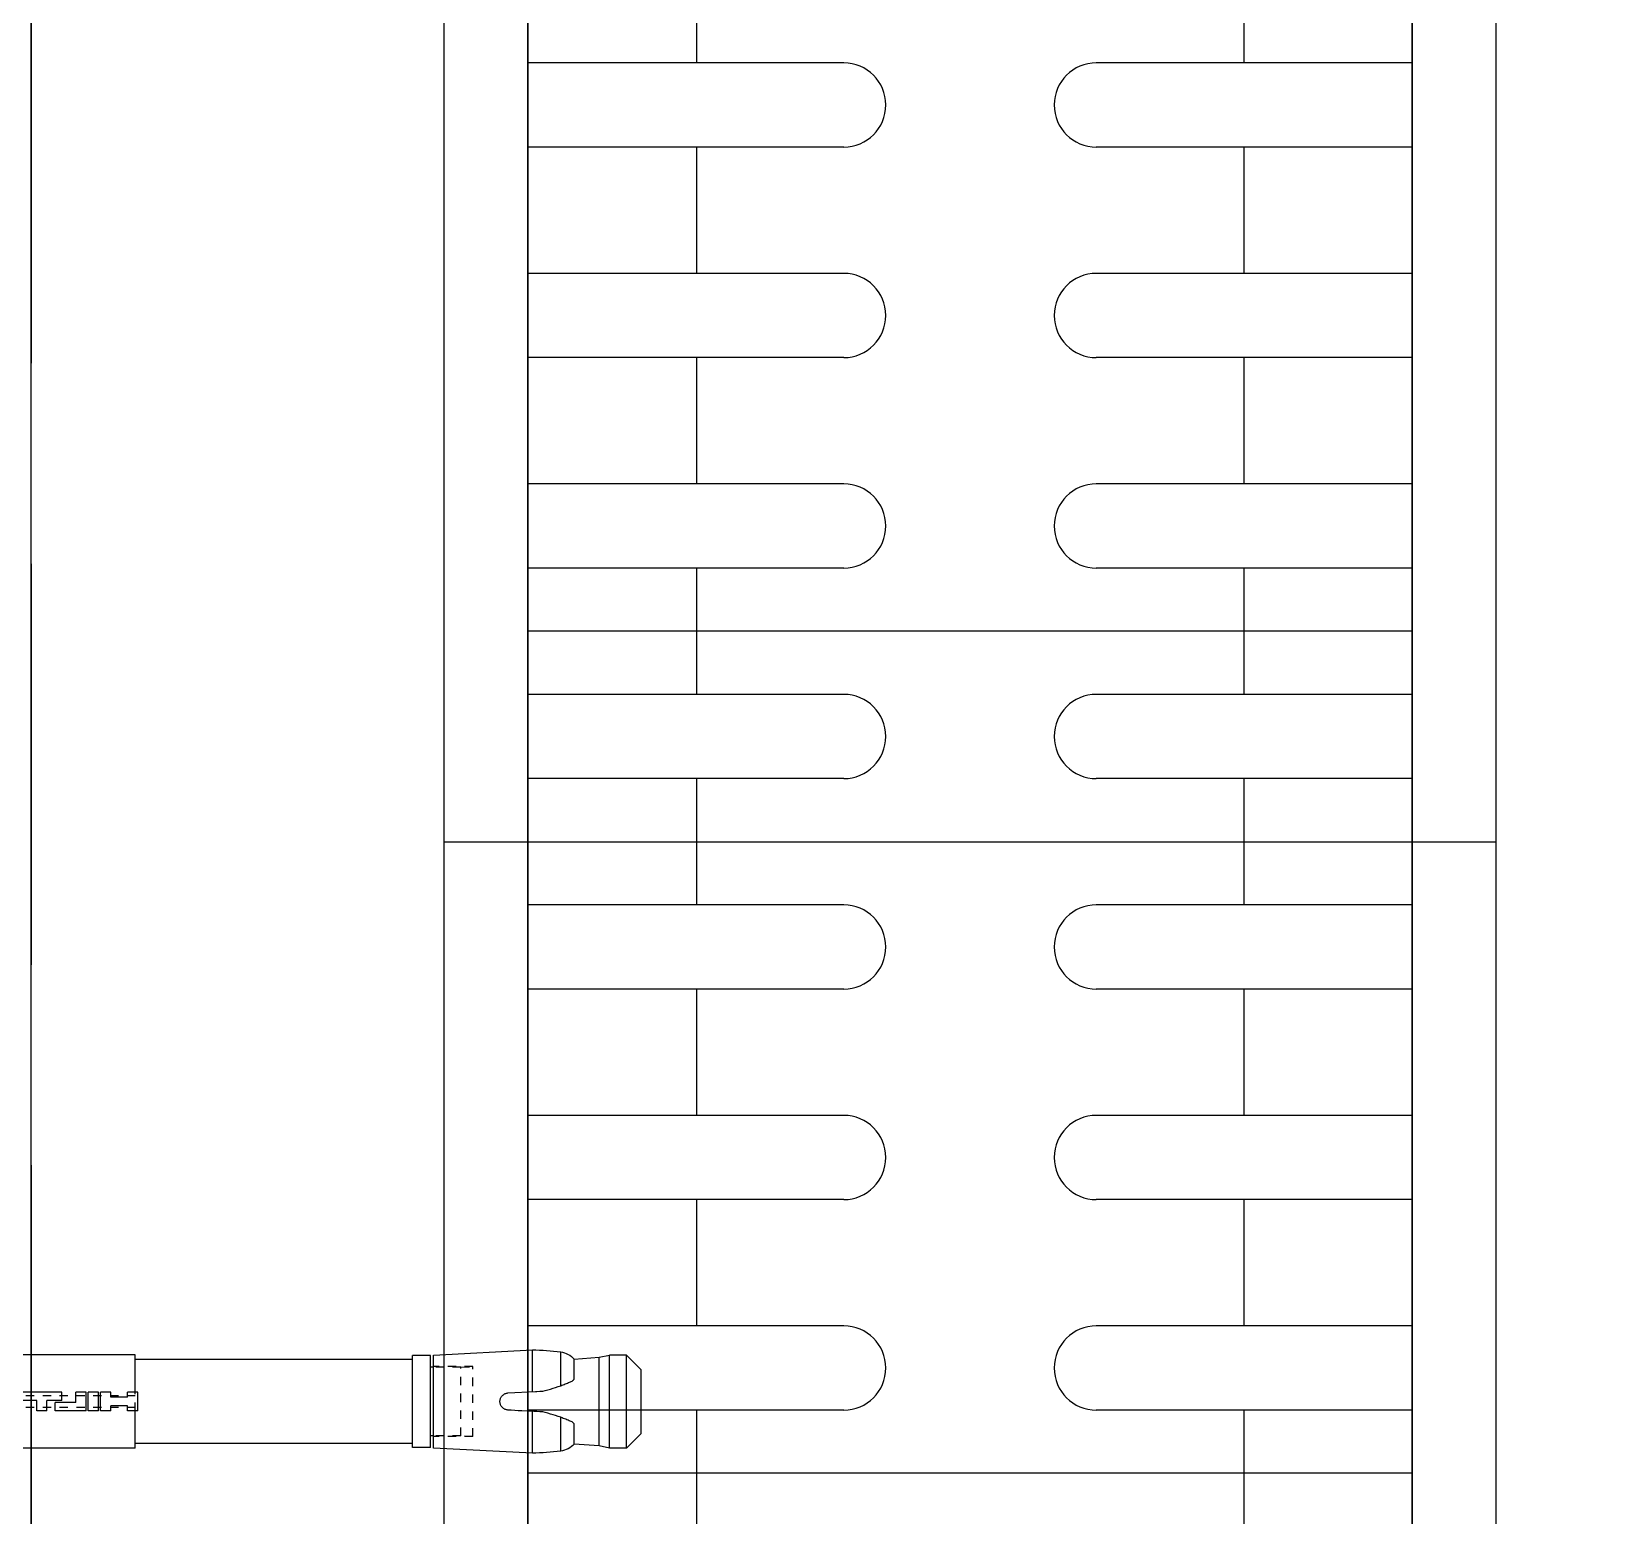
# Model space of a CAD drawing. Header units: inches. Extents: x 21 to 38546, y 13 to 15001.
# Drawn here: x 3041.76 to 3060.33, y 1679.23 to 1696.86 of the extents above; entities that cross this region are included whole.
import ezdxf

# ---------------------------------------------------------------- set-up
doc = ezdxf.new("R2010")
doc.units = ezdxf.units.IN
doc.header["$MEASUREMENT"] = 0
for name, pattern in [('IMPORT-HIDDEN2', [47.625, 31.75, -15.875]), ('phl_center', [0.75, 0.4, -0.35]), ('phl_thick', [0])]:
    doc.linetypes.add(name, pattern=pattern)
doc.layers.add('RAST-IST-RADYATÖR-DİNAMİK BLOK', color=83, linetype='Continuous')
for name, color, linetype, lineweight in [('Z_MİM_-KM-GLAZ', 8, 'Continuous', 25), ('Z_MİM_-KM-RAY-1', 8, 'IMPORT-HIDDEN2', 25), ('Z_MİM_-KM-WALL-PL', 8, 'Continuous', 25), ('Z_MİM_projection', 8, 'Continuous', 25)]:
    doc.layers.add(name, color=color, linetype=linetype, lineweight=lineweight)

# ---------------------------------------------------------------- blocks, each defined once
blk = doc.blocks.new('DÜBEL')
at = {"layer": 'Z_MİM_projection', "linetype": 'phl_thick'}
for p, q in [((0, 10.42), (2.08, 10.42)), ((0, -11.81), (0, 10.42)), ((2.08, -11.81), (2.08, 10.42)), ((2.08, 7.64), (12.01, 7.64)), ((2.46, 7.23), (2.55, 7.64)), ((11.68, 7), (11.55, 7.64)), ((12.01, -9.03), (12.01, 7.64)), ((2.18, 5.3), (2.22, 5.67)), ((2.22, 5.67), (2.27, 6.05)), ((2.27, 6.05), (2.32, 6.43)), ((2.32, 6.43), (2.39, 6.82)), ((2.39, 6.82), (2.46, 7.23)), ((11.78, 6.38), (11.68, 7)), ((11.86, 5.78), (11.78, 6.38)), ((11.93, 5.19), (11.86, 5.78)), ((-77.43, 3.09), (-75.69, 4.83)), ((-75.69, 4.83), (-73.69, 4.83)), ((-75.69, -6.22), (-75.69, 4.83)), ((-72.43, 4.57), (-73.69, 4.83)), ((-73.69, -6.22), (-73.69, 4.83)), ((-69.49, 4.35), (-72.43, 4.57)), ((-72.43, -5.96), (-72.43, 4.57)), ((-69.49, 1.95), (-69.49, 4.35)), ((-67.88, 1.18), (-67.88, 5.2)), ((-52.78, 4.83), (-64.52, 5.45)), ((-64.52, 0.47), (-64.52, 5.45)), ((-52.78, -6.22), (-52.78, 4.83)), ((-52.43, 4.76), (-50.28, 4.76)), ((-52.43, -6.15), (-52.43, 4.76)), ((-50.28, -6.15), (-50.28, 4.76)), ((-50.28, 4.31), (-17.36, 4.31)), ((-17.36, 4.86), (0, 4.86)), ((-17.36, 0.41), (-17.36, 4.86)), ((2.08, 3.47), (2.09, 3.84)), ((2.09, 3.84), (2.1, 4.2)), ((2.1, 4.2), (2.12, 4.57)), ((2.12, 4.57), (2.14, 4.93)), ((2.14, 4.93), (2.18, 5.3)), ((11.98, 4.62), (11.93, 5.19)), ((12, 4.05), (11.98, 4.62)), ((12.01, 3.47), (12, 4.05)), ((12.01, 4.86), (16.11, 4.86)), ((18.4, 3.54), (16.11, 4.86)), ((16.11, -6.25), (16.11, 4.86)), ((-77.43, -4.48), (-77.43, 3.09)), ((-69.46, 1.92), (-69.49, 1.95)), ((-69.42, 1.89), (-69.46, 1.92)), ((-69.39, 1.86), (-69.42, 1.89)), ((-69.35, 1.83), (-69.39, 1.86)), ((-52.78, 3.37), (-52.43, 3.37)), ((2.09, 3.07), (2.08, 3.47)), ((2.1, 2.67), (2.09, 3.07)), ((2.12, 2.27), (2.1, 2.67)), ((2.16, 1.87), (2.12, 2.27)), ((2.2, 1.46), (2.16, 1.87)), ((11.92, 1.65), (11.95, 2.01)), ((11.95, 2.01), (11.98, 2.38)), ((11.98, 2.38), (12, 2.74)), ((12, 2.74), (12.01, 3.11)), ((12.01, 3.11), (12.01, 3.47)), ((18.4, 3.54), (20.83, 3.54)), ((18.4, -4.93), (18.4, 3.54)), ((20.83, -4.93), (20.83, 3.54)), ((-69.31, 1.79), (-69.35, 1.83)), ((-69.27, 1.76), (-69.31, 1.79)), ((-69.23, 1.73), (-69.27, 1.76)), ((-69.13, 1.69), (-69.23, 1.73)), ((-69.03, 1.64), (-69.13, 1.69)), ((-68.92, 1.59), (-69.03, 1.64)), ((-68.8, 1.55), (-68.92, 1.59)), ((-68.68, 1.5), (-68.8, 1.55)), ((-68.56, 1.44), (-68.68, 1.5)), ((-68.43, 1.39), (-68.56, 1.44)), ((-68.3, 1.34), (-68.43, 1.39)), ((-68.16, 1.29), (-68.3, 1.34)), ((-68.02, 1.24), (-68.16, 1.29)), ((-67.88, 1.18), (-68.02, 1.24)), ((-67.58, 1.08), (-67.88, 1.18)), ((-67.28, 0.98), (-67.58, 1.08)), ((-66.98, 0.88), (-67.28, 0.98)), ((-66.67, 0.79), (-66.98, 0.88)), ((-66.36, 0.7), (-66.67, 0.79)), ((-66.05, 0.62), (-66.36, 0.7)), ((-65.74, 0.54), (-66.05, 0.62)), ((-65.56, 0.53), (-65.74, 0.54)), ((-65.39, 0.52), (-65.56, 0.53)), ((-65.04, 0.5), (-65.39, 0.52)), ((-64.87, 0.49), (-65.04, 0.5)), ((-61.6, 0.32), (-64.87, 0.49)), ((-61.52, 0.31), (-61.6, 0.32)), ((-61.44, 0.29), (-61.52, 0.31)), ((-61.36, 0.27), (-61.44, 0.29)), ((-61.29, 0.24), (-61.36, 0.27)), ((-61.21, 0.21), (-61.29, 0.24)), ((-61.15, 0.17), (-61.21, 0.21)), ((-61.08, 0.12), (-61.15, 0.17)), ((-61.02, 0.07), (-61.08, 0.12)), ((-60.96, 0.02), (-61.02, 0.07)), ((-60.91, -0.03), (-60.96, 0.02)), ((-17.65, 0.41), (-16.43, 0.41)), ((-17.65, -1.8), (-17.65, 0.41)), ((-16.43, -0.17), (-16.43, 0.41)), ((-14.44, 0.41), (-13.23, 0.41)), ((-14.44, -0.17), (-14.44, 0.41)), ((-13.23, -1.8), (-13.23, 0.41)), ((-12.99, 0.41), (-11.77, 0.41)), ((-12.99, -1.8), (-12.99, 0.41)), ((-11.77, -1.8), (-11.77, 0.41)), ((-11.53, 0.41), (-10.31, 0.41)), ((-11.53, -1.8), (-11.53, 0.41)), ((-10.31, -0.82), (-10.31, 0.41)), ((-8.64, 0.41), (-3.89, 0.41)), ((-8.64, -0.57), (-8.64, 0.41)), ((-3.89, -0.57), (-3.89, 0.41)), ((-3.65, 0.41), (-2.43, 0.41)), ((-3.65, -1.8), (-3.65, 0.41)), ((-2.43, -1.8), (-2.43, 0.41)), ((2.25, 1.05), (2.2, 1.46)), ((2.31, 0.63), (2.25, 1.05)), ((2.38, 0.2), (2.31, 0.63)), ((2.46, -0.24), (2.38, 0.2)), ((11.63, -0.28), (11.71, 0.12)), ((11.71, 0.12), (11.77, 0.51)), ((11.77, 0.51), (11.83, 0.9)), ((11.83, 0.9), (11.88, 1.27)), ((11.88, 1.27), (11.92, 1.65)), ((-64.69, -1.87), (-63.26, -1.8)), ((-63.26, -1.8), (-62.84, -1.78)), ((-62.84, -1.78), (-62.43, -1.75)), ((-62.43, -1.75), (-62.01, -1.73)), ((-62.01, -1.73), (-61.6, -1.71)), ((-61.6, -1.71), (-61.52, -1.7)), ((-61.52, -1.7), (-61.44, -1.68)), ((-61.44, -1.68), (-61.36, -1.66)), ((-61.36, -1.66), (-61.29, -1.63)), ((-61.29, -1.63), (-61.21, -1.6)), ((-61.21, -1.6), (-61.15, -1.56)), ((-61.15, -1.56), (-61.08, -1.51)), ((-61.08, -1.51), (-61.02, -1.46)), ((-61.02, -1.46), (-60.96, -1.41)), ((-60.96, -1.41), (-60.91, -1.35)), ((-60.86, -0.1), (-60.91, -0.03)), ((-60.91, -1.35), (-60.86, -1.29)), ((-60.82, -0.16), (-60.86, -0.1)), ((-60.86, -1.29), (-60.82, -1.23)), ((-60.78, -0.23), (-60.82, -0.16)), ((-60.82, -1.23), (-60.78, -1.16)), ((-60.74, -0.31), (-60.78, -0.23)), ((-60.78, -1.16), (-60.74, -1.08)), ((-60.72, -0.38), (-60.74, -0.31)), ((-60.74, -1.08), (-60.72, -1.01)), ((-60.69, -0.46), (-60.72, -0.38)), ((-60.72, -1.01), (-60.69, -0.93)), ((-60.68, -0.54), (-60.69, -0.46)), ((-60.69, -0.93), (-60.68, -0.85)), ((-60.67, -0.62), (-60.68, -0.54)), ((-60.68, -0.85), (-60.67, -0.77)), ((-60.67, -0.69), (-60.67, -0.62)), ((-60.67, -0.77), (-60.67, -0.69)), ((-17.65, -1.8), (-16.43, -1.8)), ((-17.36, -6.25), (-17.36, -1.8)), ((-16.43, -0.17), (-14.44, -0.17)), ((-16.43, -1.19), (-14.44, -1.19)), ((-16.43, -1.8), (-16.43, -1.19)), ((-14.44, -1.8), (-14.44, -1.19)), ((-14.44, -1.8), (-13.23, -1.8)), ((-12.99, -1.8), (-11.77, -1.8)), ((-11.53, -1.8), (-7.84, -1.8)), ((-10.31, -0.82), (-7.84, -0.82)), ((-8.64, -0.57), (-6.87, -0.57)), ((-7.84, -1.8), (-7.84, -0.82)), ((-6.87, -1.8), (-6.87, -0.57)), ((-6.87, -1.8), (-5.65, -1.8)), ((-5.65, -0.57), (-3.89, -0.57)), ((-5.65, -1.8), (-5.65, -0.57)), ((-3.65, -1.8), (-2.43, -1.8)), ((2.31, -2.02), (2.38, -1.59)), ((2.38, -1.59), (2.46, -1.15)), ((2.55, -0.69), (2.46, -0.24)), ((2.46, -1.15), (2.55, -0.69)), ((2.55, -0.69), (11.55, -0.69)), ((11.55, -0.69), (11.63, -0.28)), ((11.63, -1.11), (11.55, -0.69)), ((11.71, -1.51), (11.63, -1.11)), ((11.77, -1.9), (11.71, -1.51)), ((-69.49, -3.34), (-69.46, -3.31)), ((-69.49, -5.74), (-69.49, -3.34)), ((-69.46, -3.31), (-69.42, -3.28)), ((-69.42, -3.28), (-69.39, -3.25)), ((-69.39, -3.25), (-69.35, -3.21)), ((-69.35, -3.21), (-69.31, -3.18)), ((-69.31, -3.18), (-69.27, -3.15)), ((-69.27, -3.15), (-69.23, -3.12)), ((-69.23, -3.12), (-69.12, -3.07)), ((-69.12, -3.07), (-69.01, -3.02)), ((-69.01, -3.02), (-68.88, -2.97)), ((-68.88, -2.97), (-68.75, -2.91)), ((-68.75, -2.91), (-68.62, -2.86)), ((-68.62, -2.86), (-68.48, -2.8)), ((-68.48, -2.8), (-68.34, -2.75)), ((-68.34, -2.75), (-68.19, -2.69)), ((-68.19, -2.69), (-68.04, -2.63)), ((-68.04, -2.63), (-67.88, -2.57)), ((-67.88, -2.57), (-67.58, -2.47)), ((-67.88, -6.59), (-67.88, -2.57)), ((-67.58, -2.47), (-67.28, -2.37)), ((-67.28, -2.37), (-66.98, -2.27)), ((-66.98, -2.27), (-66.67, -2.18)), ((-66.67, -2.18), (-66.36, -2.09)), ((-66.36, -2.09), (-66.05, -2.01)), ((-66.05, -2.01), (-65.74, -1.93)), ((-65.74, -1.93), (-65.56, -1.92)), ((-65.56, -1.92), (-65.39, -1.91)), ((-65.39, -1.91), (-65.04, -1.89)), ((-65.04, -1.89), (-64.87, -1.88)), ((-64.87, -1.88), (-64.69, -1.87)), ((-64.52, -6.84), (-64.52, -1.86)), ((2.1, -4.06), (2.12, -3.66)), ((2.12, -3.66), (2.16, -3.25)), ((2.16, -3.25), (2.2, -2.85)), ((2.2, -2.85), (2.25, -2.44)), ((2.25, -2.44), (2.31, -2.02)), ((11.83, -2.29), (11.77, -1.9)), ((11.88, -2.66), (11.83, -2.29)), ((11.92, -3.03), (11.88, -2.66)), ((11.95, -3.4), (11.92, -3.03)), ((11.98, -3.77), (11.95, -3.4)), ((-75.69, -6.22), (-77.43, -4.48)), ((-52.78, -4.76), (-52.43, -4.76)), ((2.08, -4.86), (2.09, -4.46)), ((2.09, -5.23), (2.08, -4.86)), ((2.09, -4.46), (2.1, -4.06)), ((2.1, -5.59), (2.09, -5.23)), ((12, -4.13), (11.98, -3.77)), ((12.01, -4.5), (12, -4.13)), ((12, -5.59), (12.01, -5.23)), ((12.01, -4.86), (12.01, -4.5)), ((12.01, -5.23), (12.01, -4.86)), ((16.11, -6.25), (18.4, -4.93)), ((18.4, -4.93), (20.83, -4.93)), ((-75.69, -6.22), (-73.69, -6.22)), ((-73.69, -6.22), (-72.43, -5.96)), ((-72.43, -5.96), (-69.49, -5.74)), ((-64.52, -6.84), (-52.78, -6.22)), ((-52.43, -6.15), (-50.28, -6.15)), ((-50.28, -5.69), (-17.36, -5.69)), ((-17.36, -6.25), (0, -6.25)), ((2.12, -5.95), (2.1, -5.59)), ((2.14, -6.32), (2.12, -5.95)), ((2.18, -6.69), (2.14, -6.32)), ((2.22, -7.06), (2.18, -6.69)), ((2.27, -7.44), (2.22, -7.06)), ((11.83, -7.44), (11.88, -7.06)), ((11.88, -7.06), (11.92, -6.69)), ((11.92, -6.69), (11.95, -6.32)), ((11.95, -6.32), (11.98, -5.95)), ((11.98, -5.95), (12, -5.59)), ((12.01, -6.25), (16.11, -6.25)), ((2.08, -9.03), (12.01, -9.03)), ((2.32, -7.82), (2.27, -7.44)), ((2.39, -8.21), (2.32, -7.82)), ((2.46, -8.61), (2.39, -8.21)), ((2.55, -9.03), (2.46, -8.61)), ((11.55, -9.03), (11.63, -8.61)), ((11.63, -8.61), (11.71, -8.21)), ((11.71, -8.21), (11.77, -7.82)), ((11.77, -7.82), (11.83, -7.44)), ((0, -11.81), (2.08, -11.81))]:
    blk.add_line(p, q, dxfattribs=at)
at = {"layer": 'Z_MİM_projection', "linetype": 'phl_center'}
for p, q in [((2.08, -9.03), (2.08, 7.64)), ((2.46, 7.23), (2.55, 7.64)), ((11.63, 7.23), (11.55, 7.64)), ((2.18, 5.3), (2.22, 5.67)), ((2.22, 5.67), (2.27, 6.05)), ((2.27, 6.05), (2.32, 6.43)), ((2.32, 6.43), (2.39, 6.82)), ((2.39, 6.82), (2.46, 7.23)), ((11.71, 6.82), (11.63, 7.23)), ((11.77, 6.43), (11.71, 6.82)), ((11.83, 6.05), (11.77, 6.43)), ((11.88, 5.67), (11.83, 6.05)), ((11.92, 5.3), (11.88, 5.67)), ((-75.69, -6.22), (-75.69, 4.83)), ((-73.69, -6.22), (-73.69, 4.83)), ((-72.43, -5.96), (-72.43, 4.57)), ((-69.49, 1.95), (-69.49, 4.35)), ((-67.88, 1.18), (-67.88, 5.2)), ((-64.52, 0.47), (-64.52, 5.45)), ((0, 5.21), (2.08, 5.21)), ((0, 4.86), (12.01, 4.86)), ((2.8, 4.11), (2.08, 4.83)), ((2.08, 3.47), (2.09, 3.84)), ((2.09, 3.84), (2.1, 4.2)), ((2.1, 4.2), (2.12, 4.57)), ((2.12, 4.57), (2.14, 4.93)), ((2.14, 4.93), (2.18, 5.3)), ((2.8, 4.11), (11.3, 4.11)), ((2.8, -5.5), (2.8, 4.11)), ((11.3, 4.11), (12.01, 4.83)), ((11.3, -5.5), (11.3, 4.11)), ((11.95, 4.93), (11.92, 5.3)), ((11.98, 4.57), (11.95, 4.93)), ((12, 4.2), (11.98, 4.57)), ((12.01, 3.84), (12, 4.2)), ((12.01, 3.47), (12.01, 3.84)), ((16.11, -6.25), (16.11, 4.86)), ((-56.04, 3.37), (-57.46, 3.47)), ((-57.46, 3.47), (-52.78, 3.47)), ((-57.46, -4.86), (-57.46, 3.47)), ((-56.04, 3.37), (-52.78, 3.37)), ((-56.04, -4.76), (-56.04, 3.37)), ((2.09, 3.11), (2.08, 3.47)), ((2.1, 2.74), (2.09, 3.11)), ((2.12, 2.38), (2.1, 2.74)), ((2.14, 2.01), (2.12, 2.38)), ((2.18, 1.65), (2.14, 2.01)), ((11.92, 1.65), (11.95, 2.01)), ((11.95, 2.01), (11.98, 2.38)), ((11.98, 2.38), (12, 2.74)), ((12, 2.74), (12.01, 3.11)), ((12.01, 3.11), (12.01, 3.47)), ((18.4, -4.93), (18.4, 3.54)), ((-17.36, -1.8), (-17.36, 0.41)), ((-17.36, 0), (0, 0)), ((0, -1.39), (0, 0)), ((2.22, 1.27), (2.18, 1.65)), ((2.27, 0.9), (2.22, 1.27)), ((2.32, 0.51), (2.27, 0.9)), ((2.39, 0.12), (2.32, 0.51)), ((2.46, -0.28), (2.39, 0.12)), ((11.63, -0.28), (11.71, 0.12)), ((11.71, 0.12), (11.77, 0.51)), ((11.77, 0.51), (11.83, 0.9)), ((11.83, 0.9), (11.88, 1.27)), ((11.88, 1.27), (11.92, 1.65)), ((-17.36, -1.39), (0, -1.39)), ((2.32, -1.96), (2.42, -1.34)), ((2.42, -1.34), (2.55, -0.69)), ((2.55, -0.69), (2.46, -0.28)), ((2.55, -0.69), (11.55, -0.69)), ((11.55, -0.69), (11.63, -0.28)), ((11.63, -1.11), (11.55, -0.69)), ((11.71, -1.51), (11.63, -1.11)), ((11.77, -1.9), (11.71, -1.51)), ((-69.49, -5.74), (-69.49, -3.34)), ((-67.88, -6.59), (-67.88, -2.57)), ((-64.52, -6.84), (-64.52, -1.86)), ((2.12, -3.72), (2.17, -3.14)), ((2.17, -3.14), (2.23, -2.56)), ((2.23, -2.56), (2.32, -1.96)), ((11.83, -2.29), (11.77, -1.9)), ((11.88, -2.66), (11.83, -2.29)), ((11.92, -3.03), (11.88, -2.66)), ((11.95, -3.4), (11.92, -3.03)), ((11.98, -3.77), (11.95, -3.4)), ((-57.46, -4.86), (-56.04, -4.76)), ((-57.46, -4.86), (-52.78, -4.86)), ((-56.04, -4.76), (-52.78, -4.76)), ((2.08, -4.86), (2.09, -4.29)), ((2.09, -5.23), (2.08, -4.86)), ((2.08, -6.22), (2.8, -5.5)), ((2.09, -4.29), (2.12, -3.72)), ((2.1, -5.59), (2.09, -5.23)), ((2.8, -5.5), (11.3, -5.5)), ((12.01, -6.22), (11.3, -5.5)), ((12, -4.13), (11.98, -3.77)), ((12.01, -4.5), (12, -4.13)), ((12, -5.59), (12.01, -5.23)), ((12.01, -4.86), (12.01, -4.5)), ((12.01, -5.23), (12.01, -4.86)), ((0, -6.25), (12.01, -6.25)), ((0, -6.6), (2.08, -6.6)), ((2.12, -5.95), (2.1, -5.59)), ((2.14, -6.32), (2.12, -5.95)), ((2.18, -6.69), (2.14, -6.32)), ((2.22, -7.06), (2.18, -6.69)), ((2.27, -7.44), (2.22, -7.06)), ((11.83, -7.44), (11.88, -7.06)), ((11.88, -7.06), (11.92, -6.69)), ((11.92, -6.69), (11.95, -6.32)), ((11.95, -6.32), (11.98, -5.95)), ((11.98, -5.95), (12, -5.59)), ((2.32, -7.82), (2.27, -7.44)), ((2.39, -8.21), (2.32, -7.82)), ((2.46, -8.61), (2.39, -8.21)), ((2.55, -9.03), (2.46, -8.61)), ((11.55, -9.03), (11.63, -8.61)), ((11.63, -8.61), (11.71, -8.21)), ((11.71, -8.21), (11.77, -7.82)), ((11.77, -7.82), (11.83, -7.44))]:
    blk.add_line(p, q, dxfattribs=at)
at = {"layer": 'Z_MİM_projection', "linetype": 'phl_thick'}
for centre, radius, start, end in [((-67.46, 2.45), 2.78, 98.7137, 136.9395), ((-63.42, -32.93), 38.4, 91.6416, 96.6689), ((-67.46, -3.84), 2.78, 223.0605, 261.2863), ((-63.42, 31.55), 38.4, 263.3311, 268.3584)]:
    blk.add_arc(centre, radius, start, end, dxfattribs=at)
blk = doc.blocks.new('ANK-1')
at = {"rotation": 270}
blk.add_blockref('DÜBEL', (163.5, -5), dxfattribs=at)
blk = doc.blocks.new('-KM-AL2 210_900')
at = {"layer": 'Z_MİM_-KM-RAY-1', "ltscale": 0.15}
blk.add_line((1434.273, 1419.932), (1434.273, 1220.132), dxfattribs=at)
at = {"xscale": -0.1, "yscale": 0.1, "zscale": 0.1, "rotation": 270}
blk.add_blockref('ANK-1', (1434.273, 1222.251), dxfattribs=at)
blk = doc.blocks.new('IS_RADYATOR-PLAN-110')
at = {"layer": 'RAST-IST-RADYATÖR-DİNAMİK BLOK', "color": 7}
for p, q in [((100.75, 11.5), (100.75, 7.75)), ((101.75, 11.5), (101.75, 7.75)), ((103.25, 11.5), (103.25, 7.75)), ((104.25, 11.5), (104.25, 7.75)), ((105.75, 11.5), (105.75, 7.75)), ((106.75, 11.5), (106.75, 7.75)), ((100, 9.5), (100.75, 9.5)), ((101.75, 9.5), (102.5, 9.5)), ((102.5, 9.5), (103.25, 9.5)), ((104.25, 9.5), (105, 9.5)), ((105, 9.5), (105.75, 9.5)), ((106.75, 9.5), (107.5, 9.5)), ((100.75, 4.75), (100.75, 1)), ((101.75, 4.75), (101.75, 1)), ((103.25, 4.75), (103.25, 1)), ((104.25, 4.75), (104.25, 1)), ((105.75, 4.75), (105.75, 1)), ((106.75, 4.75), (106.75, 1)), ((100, 3), (100.75, 3)), ((101.75, 3), (102.5, 3)), ((102.5, 3), (103.25, 3)), ((104.25, 3), (105, 3)), ((105, 3), (105.75, 3)), ((106.75, 3), (107.5, 3))]:
    blk.add_line(p, q, dxfattribs=at)
at = {"layer": 'RAST-IST-RADYATÖR-DİNAMİK BLOK'}
for points in [[(0, 0), (110, 0), (110, 12.5), (0, 12.5)], [(2.5, 11.5), (107.5, 11.5), (107.5, 1), (2.5, 1)]]:
    blk.add_lwpolyline(points, dxfattribs=at)
at = {"layer": 'RAST-IST-RADYATÖR-DİNAMİK BLOK', "color": 7}
for centre, start, end in [((101.25, 7.75), 180, 0), ((103.75, 7.75), 180, 0), ((106.25, 7.75), 180, 0), ((101.25, 4.75), 0, 180), ((103.75, 4.75), 0, 180), ((106.25, 4.75), 0, 180)]:
    blk.add_arc(centre, 0.5, start, end, dxfattribs=at)
blk = doc.blocks.new('IS_RADYATOR-PLAN-120')
at = {"layer": 'RAST-IST-RADYATÖR-DİNAMİK BLOK', "color": 7}
for p, q in [((100.75, 11.5), (100.75, 7.75)), ((101.75, 11.5), (101.75, 7.75)), ((103.25, 11.5), (103.25, 7.75)), ((104.25, 11.5), (104.25, 7.75)), ((105.75, 11.5), (105.75, 7.75)), ((106.75, 11.5), (106.75, 7.75)), ((108.25, 11.5), (108.25, 7.75)), ((109.25, 11.5), (109.25, 7.75)), ((110.75, 11.5), (110.75, 7.75)), ((111.75, 11.5), (111.75, 7.75)), ((113.25, 11.5), (113.25, 7.75)), ((114.25, 11.5), (114.25, 7.75)), ((115.75, 11.5), (115.75, 7.75)), ((116.75, 11.5), (116.75, 7.75)), ((100, 9.5), (100.75, 9.5)), ((101.75, 9.5), (102.5, 9.5)), ((102.5, 9.5), (103.25, 9.5)), ((104.25, 9.5), (105, 9.5)), ((105, 9.5), (105.75, 9.5)), ((106.75, 9.5), (107.5, 9.5)), ((107.5, 9.5), (108.25, 9.5)), ((109.25, 9.5), (110, 9.5)), ((110, 9.5), (110.75, 9.5)), ((111.75, 9.5), (112.5, 9.5)), ((112.5, 9.5), (113.25, 9.5)), ((114.25, 9.5), (115, 9.5)), ((115, 9.5), (115.75, 9.5)), ((116.75, 9.5), (117.5, 9.5)), ((100.75, 4.75), (100.75, 1)), ((101.75, 4.75), (101.75, 1)), ((103.25, 4.75), (103.25, 1)), ((104.25, 4.75), (104.25, 1)), ((105.75, 4.75), (105.75, 1)), ((106.75, 4.75), (106.75, 1)), ((108.25, 4.75), (108.25, 1)), ((109.25, 4.75), (109.25, 1)), ((110.75, 4.75), (110.75, 1)), ((111.75, 4.75), (111.75, 1)), ((113.25, 4.75), (113.25, 1)), ((114.25, 4.75), (114.25, 1)), ((115.75, 4.75), (115.75, 1)), ((116.75, 4.75), (116.75, 1)), ((100, 3), (100.75, 3)), ((101.75, 3), (102.5, 3)), ((102.5, 3), (103.25, 3)), ((104.25, 3), (105, 3)), ((105, 3), (105.75, 3)), ((106.75, 3), (107.5, 3)), ((107.5, 3), (108.25, 3)), ((109.25, 3), (110, 3)), ((110, 3), (110.75, 3)), ((111.75, 3), (112.5, 3)), ((112.5, 3), (113.25, 3)), ((114.25, 3), (115, 3)), ((115, 3), (115.75, 3)), ((116.75, 3), (117.5, 3))]:
    blk.add_line(p, q, dxfattribs=at)
at = {"layer": 'RAST-IST-RADYATÖR-DİNAMİK BLOK'}
for points in [[(0, 0), (120, 0), (120, 12.5), (0, 12.5)], [(2.5, 11.5), (117.5, 11.5), (117.5, 1), (2.5, 1)]]:
    blk.add_lwpolyline(points, dxfattribs=at)
at = {"layer": 'RAST-IST-RADYATÖR-DİNAMİK BLOK', "color": 7}
for centre, start, end in [((101.25, 7.75), 180, 0), ((103.75, 7.75), 180, 0), ((106.25, 7.75), 180, 0), ((108.75, 7.75), 180, 0), ((111.25, 7.75), 180, 0), ((113.75, 7.75), 180, 0), ((116.25, 7.75), 180, 0), ((101.25, 4.75), 0, 180), ((103.75, 4.75), 0, 180), ((106.25, 4.75), 0, 180), ((108.75, 4.75), 0, 180), ((111.25, 4.75), 0, 180), ((113.75, 4.75), 0, 180), ((116.25, 4.75), 0, 180)]:
    blk.add_arc(centre, 0.5, start, end, dxfattribs=at)
blk = doc.blocks.new('IS_RADYATOR-PLAN-130')
at = {"layer": 'RAST-IST-RADYATÖR-DİNAMİK BLOK', "color": 7}
for p, q in [((100.75, 11.5), (100.75, 7.75)), ((101.75, 11.5), (101.75, 7.75)), ((103.25, 11.5), (103.25, 7.75)), ((104.25, 11.5), (104.25, 7.75)), ((105.75, 11.5), (105.75, 7.75)), ((106.75, 11.5), (106.75, 7.75)), ((108.25, 11.5), (108.25, 7.75)), ((109.25, 11.5), (109.25, 7.75)), ((110.75, 11.5), (110.75, 7.75)), ((111.75, 11.5), (111.75, 7.75)), ((113.25, 11.5), (113.25, 7.75)), ((114.25, 11.5), (114.25, 7.75)), ((115.75, 11.5), (115.75, 7.75)), ((116.75, 11.5), (116.75, 7.75)), ((100, 9.5), (100.75, 9.5)), ((101.75, 9.5), (102.5, 9.5)), ((102.5, 9.5), (103.25, 9.5)), ((104.25, 9.5), (105, 9.5)), ((105, 9.5), (105.75, 9.5)), ((106.75, 9.5), (107.5, 9.5)), ((107.5, 9.5), (108.25, 9.5)), ((109.25, 9.5), (110, 9.5)), ((110, 9.5), (110.75, 9.5)), ((111.75, 9.5), (112.5, 9.5)), ((112.5, 9.5), (113.25, 9.5)), ((114.25, 9.5), (115, 9.5)), ((115, 9.5), (115.75, 9.5)), ((116.75, 9.5), (117.5, 9.5)), ((117.5, 9.5), (118.25, 9.5)), ((100.75, 4.75), (100.75, 1)), ((101.75, 4.75), (101.75, 1)), ((103.25, 4.75), (103.25, 1)), ((104.25, 4.75), (104.25, 1)), ((105.75, 4.75), (105.75, 1)), ((106.75, 4.75), (106.75, 1)), ((108.25, 4.75), (108.25, 1)), ((109.25, 4.75), (109.25, 1)), ((110.75, 4.75), (110.75, 1)), ((111.75, 4.75), (111.75, 1)), ((113.25, 4.75), (113.25, 1)), ((114.25, 4.75), (114.25, 1)), ((115.75, 4.75), (115.75, 1)), ((116.75, 4.75), (116.75, 1)), ((100, 3), (100.75, 3)), ((101.75, 3), (102.5, 3)), ((102.5, 3), (103.25, 3)), ((104.25, 3), (105, 3)), ((105, 3), (105.75, 3)), ((106.75, 3), (107.5, 3)), ((107.5, 3), (108.25, 3)), ((109.25, 3), (110, 3)), ((110, 3), (110.75, 3)), ((111.75, 3), (112.5, 3)), ((112.5, 3), (113.25, 3)), ((114.25, 3), (115, 3)), ((115, 3), (115.75, 3)), ((116.75, 3), (117.5, 3)), ((117.5, 3), (118.25, 3))]:
    blk.add_line(p, q, dxfattribs=at)
at = {"layer": 'RAST-IST-RADYATÖR-DİNAMİK BLOK'}
for points in [[(0, 0), (130, 0), (130, 12.5), (0, 12.5)], [(2.5, 11.5), (127.5, 11.5), (127.5, 1), (2.5, 1)]]:
    blk.add_lwpolyline(points, dxfattribs=at)
at = {"layer": 'RAST-IST-RADYATÖR-DİNAMİK BLOK', "color": 7}
for centre, start, end in [((101.25, 7.75), 180, 0), ((103.75, 7.75), 180, 0), ((106.25, 7.75), 180, 0), ((108.75, 7.75), 180, 0), ((111.25, 7.75), 180, 0), ((113.75, 7.75), 180, 0), ((116.25, 7.75), 180, 0), ((101.25, 4.75), 0, 180), ((103.75, 4.75), 0, 180), ((106.25, 4.75), 0, 180), ((108.75, 4.75), 0, 180), ((111.25, 4.75), 0, 180), ((113.75, 4.75), 0, 180), ((116.25, 4.75), 0, 180)]:
    blk.add_arc(centre, 0.5, start, end, dxfattribs=at)
blk = doc.blocks.new('IS_RADYATOR-PLAN-140')
at = {"layer": 'RAST-IST-RADYATÖR-DİNAMİK BLOK', "color": 7}
for p, q in [((100.75, 11.5), (100.75, 7.75)), ((101.75, 11.5), (101.75, 7.75)), ((103.25, 11.5), (103.25, 7.75)), ((104.25, 11.5), (104.25, 7.75)), ((105.75, 11.5), (105.75, 7.75)), ((106.75, 11.5), (106.75, 7.75)), ((108.25, 11.5), (108.25, 7.75)), ((109.25, 11.5), (109.25, 7.75)), ((110.75, 11.5), (110.75, 7.75)), ((111.75, 11.5), (111.75, 7.75)), ((113.25, 11.5), (113.25, 7.75)), ((114.25, 11.5), (114.25, 7.75)), ((115.75, 11.5), (115.75, 7.75)), ((116.75, 11.5), (116.75, 7.75)), ((100, 9.5), (100.75, 9.5)), ((101.75, 9.5), (102.5, 9.5)), ((102.5, 9.5), (103.25, 9.5)), ((104.25, 9.5), (105, 9.5)), ((105, 9.5), (105.75, 9.5)), ((106.75, 9.5), (107.5, 9.5)), ((107.5, 9.5), (108.25, 9.5)), ((109.25, 9.5), (110, 9.5)), ((110, 9.5), (110.75, 9.5)), ((111.75, 9.5), (112.5, 9.5)), ((112.5, 9.5), (113.25, 9.5)), ((114.25, 9.5), (115, 9.5)), ((115, 9.5), (115.75, 9.5)), ((116.75, 9.5), (117.5, 9.5)), ((117.5, 9.5), (118.25, 9.5)), ((100.75, 4.75), (100.75, 1)), ((101.75, 4.75), (101.75, 1)), ((103.25, 4.75), (103.25, 1)), ((104.25, 4.75), (104.25, 1)), ((105.75, 4.75), (105.75, 1)), ((106.75, 4.75), (106.75, 1)), ((108.25, 4.75), (108.25, 1)), ((109.25, 4.75), (109.25, 1)), ((110.75, 4.75), (110.75, 1)), ((111.75, 4.75), (111.75, 1)), ((113.25, 4.75), (113.25, 1)), ((114.25, 4.75), (114.25, 1)), ((115.75, 4.75), (115.75, 1)), ((116.75, 4.75), (116.75, 1)), ((100, 3), (100.75, 3)), ((101.75, 3), (102.5, 3)), ((102.5, 3), (103.25, 3)), ((104.25, 3), (105, 3)), ((105, 3), (105.75, 3)), ((106.75, 3), (107.5, 3)), ((107.5, 3), (108.25, 3)), ((109.25, 3), (110, 3)), ((110, 3), (110.75, 3)), ((111.75, 3), (112.5, 3)), ((112.5, 3), (113.25, 3)), ((114.25, 3), (115, 3)), ((115, 3), (115.75, 3)), ((116.75, 3), (117.5, 3)), ((117.5, 3), (118.25, 3))]:
    blk.add_line(p, q, dxfattribs=at)
at = {"layer": 'RAST-IST-RADYATÖR-DİNAMİK BLOK'}
for points in [[(0, 0), (140, 0), (140, 12.5), (0, 12.5)], [(2.5, 11.5), (137.5, 11.5), (137.5, 1), (2.5, 1)]]:
    blk.add_lwpolyline(points, dxfattribs=at)
at = {"layer": 'RAST-IST-RADYATÖR-DİNAMİK BLOK', "color": 7}
for centre, start, end in [((101.25, 7.75), 180, 0), ((103.75, 7.75), 180, 0), ((106.25, 7.75), 180, 0), ((108.75, 7.75), 180, 0), ((111.25, 7.75), 180, 0), ((113.75, 7.75), 180, 0), ((116.25, 7.75), 180, 0), ((101.25, 4.75), 0, 180), ((103.75, 4.75), 0, 180), ((106.25, 4.75), 0, 180), ((108.75, 4.75), 0, 180), ((111.25, 4.75), 0, 180), ((113.75, 4.75), 0, 180), ((116.25, 4.75), 0, 180)]:
    blk.add_arc(centre, 0.5, start, end, dxfattribs=at)
blk = doc.blocks.new('IS_RADYATOR-PLAN-150')
at = {"layer": 'RAST-IST-RADYATÖR-DİNAMİK BLOK', "color": 7}
for p, q in [((100.75, 11.5), (100.75, 7.75)), ((101.75, 11.5), (101.75, 7.75)), ((103.25, 11.5), (103.25, 7.75)), ((104.25, 11.5), (104.25, 7.75)), ((105.75, 11.5), (105.75, 7.75)), ((106.75, 11.5), (106.75, 7.75)), ((108.25, 11.5), (108.25, 7.75)), ((109.25, 11.5), (109.25, 7.75)), ((110.75, 11.5), (110.75, 7.75)), ((111.75, 11.5), (111.75, 7.75)), ((113.25, 11.5), (113.25, 7.75)), ((114.25, 11.5), (114.25, 7.75)), ((115.75, 11.5), (115.75, 7.75)), ((116.75, 11.5), (116.75, 7.75)), ((100, 9.5), (100.75, 9.5)), ((101.75, 9.5), (102.5, 9.5)), ((102.5, 9.5), (103.25, 9.5)), ((104.25, 9.5), (105, 9.5)), ((105, 9.5), (105.75, 9.5)), ((106.75, 9.5), (107.5, 9.5)), ((107.5, 9.5), (108.25, 9.5)), ((109.25, 9.5), (110, 9.5)), ((110, 9.5), (110.75, 9.5)), ((111.75, 9.5), (112.5, 9.5)), ((112.5, 9.5), (113.25, 9.5)), ((114.25, 9.5), (115, 9.5)), ((115, 9.5), (115.75, 9.5)), ((116.75, 9.5), (117.5, 9.5)), ((117.5, 9.5), (118.25, 9.5)), ((100.75, 4.75), (100.75, 1)), ((101.75, 4.75), (101.75, 1)), ((103.25, 4.75), (103.25, 1)), ((104.25, 4.75), (104.25, 1)), ((105.75, 4.75), (105.75, 1)), ((106.75, 4.75), (106.75, 1)), ((108.25, 4.75), (108.25, 1)), ((109.25, 4.75), (109.25, 1)), ((110.75, 4.75), (110.75, 1)), ((111.75, 4.75), (111.75, 1)), ((113.25, 4.75), (113.25, 1)), ((114.25, 4.75), (114.25, 1)), ((115.75, 4.75), (115.75, 1)), ((116.75, 4.75), (116.75, 1)), ((100, 3), (100.75, 3)), ((101.75, 3), (102.5, 3)), ((102.5, 3), (103.25, 3)), ((104.25, 3), (105, 3)), ((105, 3), (105.75, 3)), ((106.75, 3), (107.5, 3)), ((107.5, 3), (108.25, 3)), ((109.25, 3), (110, 3)), ((110, 3), (110.75, 3)), ((111.75, 3), (112.5, 3)), ((112.5, 3), (113.25, 3)), ((114.25, 3), (115, 3)), ((115, 3), (115.75, 3)), ((116.75, 3), (117.5, 3)), ((117.5, 3), (118.25, 3))]:
    blk.add_line(p, q, dxfattribs=at)
at = {"layer": 'RAST-IST-RADYATÖR-DİNAMİK BLOK'}
for points in [[(-5, 0), (145, 0), (145, 12.5), (-5, 12.5)], [(-2.5, 11.5), (142.5, 11.5), (142.5, 1), (-2.5, 1)]]:
    blk.add_lwpolyline(points, dxfattribs=at)
at = {"layer": 'RAST-IST-RADYATÖR-DİNAMİK BLOK', "color": 7}
for centre, start, end in [((101.25, 7.75), 180, 0), ((103.75, 7.75), 180, 0), ((106.25, 7.75), 180, 0), ((108.75, 7.75), 180, 0), ((111.25, 7.75), 180, 0), ((113.75, 7.75), 180, 0), ((116.25, 7.75), 180, 0), ((101.25, 4.75), 0, 180), ((103.75, 4.75), 0, 180), ((106.25, 4.75), 0, 180), ((108.75, 4.75), 0, 180), ((111.25, 4.75), 0, 180), ((113.75, 4.75), 0, 180), ((116.25, 4.75), 0, 180)]:
    blk.add_arc(centre, 0.5, start, end, dxfattribs=at)
blk = doc.blocks.new('IS_RADYATOR-PLAN-160')
at = {"layer": 'RAST-IST-RADYATÖR-DİNAMİK BLOK', "color": 7}
for p, q in [((100.75, 11.5), (100.75, 7.75)), ((101.75, 11.5), (101.75, 7.75)), ((103.25, 11.5), (103.25, 7.75)), ((104.25, 11.5), (104.25, 7.75)), ((105.75, 11.5), (105.75, 7.75)), ((106.75, 11.5), (106.75, 7.75)), ((108.25, 11.5), (108.25, 7.75)), ((109.25, 11.5), (109.25, 7.75)), ((110.75, 11.5), (110.75, 7.75)), ((111.75, 11.5), (111.75, 7.75)), ((113.25, 11.5), (113.25, 7.75)), ((114.25, 11.5), (114.25, 7.75)), ((115.75, 11.5), (115.75, 7.75)), ((116.75, 11.5), (116.75, 7.75)), ((100, 9.5), (100.75, 9.5)), ((101.75, 9.5), (102.5, 9.5)), ((102.5, 9.5), (103.25, 9.5)), ((104.25, 9.5), (105, 9.5)), ((105, 9.5), (105.75, 9.5)), ((106.75, 9.5), (107.5, 9.5)), ((107.5, 9.5), (108.25, 9.5)), ((109.25, 9.5), (110, 9.5)), ((110, 9.5), (110.75, 9.5)), ((111.75, 9.5), (112.5, 9.5)), ((112.5, 9.5), (113.25, 9.5)), ((114.25, 9.5), (115, 9.5)), ((115, 9.5), (115.75, 9.5)), ((116.75, 9.5), (117.5, 9.5)), ((117.5, 9.5), (118.25, 9.5)), ((100.75, 4.75), (100.75, 1)), ((101.75, 4.75), (101.75, 1)), ((103.25, 4.75), (103.25, 1)), ((104.25, 4.75), (104.25, 1)), ((105.75, 4.75), (105.75, 1)), ((106.75, 4.75), (106.75, 1)), ((108.25, 4.75), (108.25, 1)), ((109.25, 4.75), (109.25, 1)), ((110.75, 4.75), (110.75, 1)), ((111.75, 4.75), (111.75, 1)), ((113.25, 4.75), (113.25, 1)), ((114.25, 4.75), (114.25, 1)), ((115.75, 4.75), (115.75, 1)), ((116.75, 4.75), (116.75, 1)), ((100, 3), (100.75, 3)), ((101.75, 3), (102.5, 3)), ((102.5, 3), (103.25, 3)), ((104.25, 3), (105, 3)), ((105, 3), (105.75, 3)), ((106.75, 3), (107.5, 3)), ((107.5, 3), (108.25, 3)), ((109.25, 3), (110, 3)), ((110, 3), (110.75, 3)), ((111.75, 3), (112.5, 3)), ((112.5, 3), (113.25, 3)), ((114.25, 3), (115, 3)), ((115, 3), (115.75, 3)), ((116.75, 3), (117.5, 3)), ((117.5, 3), (118.25, 3))]:
    blk.add_line(p, q, dxfattribs=at)
at = {"layer": 'RAST-IST-RADYATÖR-DİNAMİK BLOK'}
for points in [[(-5, 0), (155, 0), (155, 12.5), (-5, 12.5)], [(-2.5, 11.5), (152.5, 11.5), (152.5, 1), (-2.5, 1)]]:
    blk.add_lwpolyline(points, dxfattribs=at)
at = {"layer": 'RAST-IST-RADYATÖR-DİNAMİK BLOK', "color": 7}
for centre, start, end in [((101.25, 7.75), 180, 0), ((103.75, 7.75), 180, 0), ((106.25, 7.75), 180, 0), ((108.75, 7.75), 180, 0), ((111.25, 7.75), 180, 0), ((113.75, 7.75), 180, 0), ((116.25, 7.75), 180, 0), ((101.25, 4.75), 0, 180), ((103.75, 4.75), 0, 180), ((106.25, 4.75), 0, 180), ((108.75, 4.75), 0, 180), ((111.25, 4.75), 0, 180), ((113.75, 4.75), 0, 180), ((116.25, 4.75), 0, 180)]:
    blk.add_arc(centre, 0.5, start, end, dxfattribs=at)
blk = doc.blocks.new('IS_RADYATOR-PLAN-170')
at = {"layer": 'RAST-IST-RADYATÖR-DİNAMİK BLOK', "color": 7}
for p, q in [((100.75, 11.5), (100.75, 7.75)), ((101.75, 11.5), (101.75, 7.75)), ((103.25, 11.5), (103.25, 7.75)), ((104.25, 11.5), (104.25, 7.75)), ((105.75, 11.5), (105.75, 7.75)), ((106.75, 11.5), (106.75, 7.75)), ((108.25, 11.5), (108.25, 7.75)), ((109.25, 11.5), (109.25, 7.75)), ((110.75, 11.5), (110.75, 7.75)), ((111.75, 11.5), (111.75, 7.75)), ((113.25, 11.5), (113.25, 7.75)), ((114.25, 11.5), (114.25, 7.75)), ((115.75, 11.5), (115.75, 7.75)), ((116.75, 11.5), (116.75, 7.75)), ((100, 9.5), (100.75, 9.5)), ((101.75, 9.5), (102.5, 9.5)), ((102.5, 9.5), (103.25, 9.5)), ((104.25, 9.5), (105, 9.5)), ((105, 9.5), (105.75, 9.5)), ((106.75, 9.5), (107.5, 9.5)), ((107.5, 9.5), (108.25, 9.5)), ((109.25, 9.5), (110, 9.5)), ((110, 9.5), (110.75, 9.5)), ((111.75, 9.5), (112.5, 9.5)), ((112.5, 9.5), (113.25, 9.5)), ((114.25, 9.5), (115, 9.5)), ((115, 9.5), (115.75, 9.5)), ((116.75, 9.5), (117.5, 9.5)), ((117.5, 9.5), (118.25, 9.5)), ((100.75, 4.75), (100.75, 1)), ((101.75, 4.75), (101.75, 1)), ((103.25, 4.75), (103.25, 1)), ((104.25, 4.75), (104.25, 1)), ((105.75, 4.75), (105.75, 1)), ((106.75, 4.75), (106.75, 1)), ((108.25, 4.75), (108.25, 1)), ((109.25, 4.75), (109.25, 1)), ((110.75, 4.75), (110.75, 1)), ((111.75, 4.75), (111.75, 1)), ((113.25, 4.75), (113.25, 1)), ((114.25, 4.75), (114.25, 1)), ((115.75, 4.75), (115.75, 1)), ((116.75, 4.75), (116.75, 1)), ((100, 3), (100.75, 3)), ((101.75, 3), (102.5, 3)), ((102.5, 3), (103.25, 3)), ((104.25, 3), (105, 3)), ((105, 3), (105.75, 3)), ((106.75, 3), (107.5, 3)), ((107.5, 3), (108.25, 3)), ((109.25, 3), (110, 3)), ((110, 3), (110.75, 3)), ((111.75, 3), (112.5, 3)), ((112.5, 3), (113.25, 3)), ((114.25, 3), (115, 3)), ((115, 3), (115.75, 3)), ((116.75, 3), (117.5, 3)), ((117.5, 3), (118.25, 3))]:
    blk.add_line(p, q, dxfattribs=at)
at = {"layer": 'RAST-IST-RADYATÖR-DİNAMİK BLOK'}
for points in [[(-5, 0), (165, 0), (165, 12.5), (-5, 12.5)], [(-2.5, 11.5), (162.5, 11.5), (162.5, 1), (-2.5, 1)]]:
    blk.add_lwpolyline(points, dxfattribs=at)
at = {"layer": 'RAST-IST-RADYATÖR-DİNAMİK BLOK', "color": 7}
for centre, start, end in [((101.25, 7.75), 180, 0), ((103.75, 7.75), 180, 0), ((106.25, 7.75), 180, 0), ((108.75, 7.75), 180, 0), ((111.25, 7.75), 180, 0), ((113.75, 7.75), 180, 0), ((116.25, 7.75), 180, 0), ((101.25, 4.75), 0, 180), ((103.75, 4.75), 0, 180), ((106.25, 4.75), 0, 180), ((108.75, 4.75), 0, 180), ((111.25, 4.75), 0, 180), ((113.75, 4.75), 0, 180), ((116.25, 4.75), 0, 180)]:
    blk.add_arc(centre, 0.5, start, end, dxfattribs=at)
blk = doc.blocks.new('IS_RADYATOR-PLAN-180')
at = {"layer": 'RAST-IST-RADYATÖR-DİNAMİK BLOK', "color": 7}
for p, q in [((100.75, 11.5), (100.75, 7.75)), ((101.75, 11.5), (101.75, 7.75)), ((103.25, 11.5), (103.25, 7.75)), ((104.25, 11.5), (104.25, 7.75)), ((105.75, 11.5), (105.75, 7.75)), ((106.75, 11.5), (106.75, 7.75)), ((108.25, 11.5), (108.25, 7.75)), ((109.25, 11.5), (109.25, 7.75)), ((110.75, 11.5), (110.75, 7.75)), ((111.75, 11.5), (111.75, 7.75)), ((113.25, 11.5), (113.25, 7.75)), ((114.25, 11.5), (114.25, 7.75)), ((115.75, 11.5), (115.75, 7.75)), ((116.75, 11.5), (116.75, 7.75)), ((100, 9.5), (100.75, 9.5)), ((101.75, 9.5), (102.5, 9.5)), ((102.5, 9.5), (103.25, 9.5)), ((104.25, 9.5), (105, 9.5)), ((105, 9.5), (105.75, 9.5)), ((106.75, 9.5), (107.5, 9.5)), ((107.5, 9.5), (108.25, 9.5)), ((109.25, 9.5), (110, 9.5)), ((110, 9.5), (110.75, 9.5)), ((111.75, 9.5), (112.5, 9.5)), ((112.5, 9.5), (113.25, 9.5)), ((114.25, 9.5), (115, 9.5)), ((115, 9.5), (115.75, 9.5)), ((116.75, 9.5), (117.5, 9.5)), ((117.5, 9.5), (118.25, 9.5)), ((100.75, 4.75), (100.75, 1)), ((101.75, 4.75), (101.75, 1)), ((103.25, 4.75), (103.25, 1)), ((104.25, 4.75), (104.25, 1)), ((105.75, 4.75), (105.75, 1)), ((106.75, 4.75), (106.75, 1)), ((108.25, 4.75), (108.25, 1)), ((109.25, 4.75), (109.25, 1)), ((110.75, 4.75), (110.75, 1)), ((111.75, 4.75), (111.75, 1)), ((113.25, 4.75), (113.25, 1)), ((114.25, 4.75), (114.25, 1)), ((115.75, 4.75), (115.75, 1)), ((116.75, 4.75), (116.75, 1)), ((100, 3), (100.75, 3)), ((101.75, 3), (102.5, 3)), ((102.5, 3), (103.25, 3)), ((104.25, 3), (105, 3)), ((105, 3), (105.75, 3)), ((106.75, 3), (107.5, 3)), ((107.5, 3), (108.25, 3)), ((109.25, 3), (110, 3)), ((110, 3), (110.75, 3)), ((111.75, 3), (112.5, 3)), ((112.5, 3), (113.25, 3)), ((114.25, 3), (115, 3)), ((115, 3), (115.75, 3)), ((116.75, 3), (117.5, 3)), ((117.5, 3), (118.25, 3))]:
    blk.add_line(p, q, dxfattribs=at)
at = {"layer": 'RAST-IST-RADYATÖR-DİNAMİK BLOK'}
for points in [[(-5, 0), (175, 0), (175, 12.5), (-5, 12.5)], [(-2.5, 11.5), (172.5, 11.5), (172.5, 1), (-2.5, 1)]]:
    blk.add_lwpolyline(points, dxfattribs=at)
at = {"layer": 'RAST-IST-RADYATÖR-DİNAMİK BLOK', "color": 7}
for centre, start, end in [((101.25, 7.75), 180, 0), ((103.75, 7.75), 180, 0), ((106.25, 7.75), 180, 0), ((108.75, 7.75), 180, 0), ((111.25, 7.75), 180, 0), ((113.75, 7.75), 180, 0), ((116.25, 7.75), 180, 0), ((101.25, 4.75), 0, 180), ((103.75, 4.75), 0, 180), ((106.25, 4.75), 0, 180), ((108.75, 4.75), 0, 180), ((111.25, 4.75), 0, 180), ((113.75, 4.75), 0, 180), ((116.25, 4.75), 0, 180)]:
    blk.add_arc(centre, 0.5, start, end, dxfattribs=at)
blk = doc.blocks.new('IS_RADYATOR-PLAN-190')
at = {"layer": 'RAST-IST-RADYATÖR-DİNAMİK BLOK', "color": 7}
for p, q in [((100.75, 11.5), (100.75, 7.75)), ((101.75, 11.5), (101.75, 7.75)), ((103.25, 11.5), (103.25, 7.75)), ((104.25, 11.5), (104.25, 7.75)), ((105.75, 11.5), (105.75, 7.75)), ((106.75, 11.5), (106.75, 7.75)), ((108.25, 11.5), (108.25, 7.75)), ((109.25, 11.5), (109.25, 7.75)), ((110.75, 11.5), (110.75, 7.75)), ((111.75, 11.5), (111.75, 7.75)), ((113.25, 11.5), (113.25, 7.75)), ((114.25, 11.5), (114.25, 7.75)), ((115.75, 11.5), (115.75, 7.75)), ((116.75, 11.5), (116.75, 7.75)), ((100, 9.5), (100.75, 9.5)), ((101.75, 9.5), (102.5, 9.5)), ((102.5, 9.5), (103.25, 9.5)), ((104.25, 9.5), (105, 9.5)), ((105, 9.5), (105.75, 9.5)), ((106.75, 9.5), (107.5, 9.5)), ((107.5, 9.5), (108.25, 9.5)), ((109.25, 9.5), (110, 9.5)), ((110, 9.5), (110.75, 9.5)), ((111.75, 9.5), (112.5, 9.5)), ((112.5, 9.5), (113.25, 9.5)), ((114.25, 9.5), (115, 9.5)), ((115, 9.5), (115.75, 9.5)), ((116.75, 9.5), (117.5, 9.5)), ((117.5, 9.5), (118.25, 9.5)), ((100.75, 4.75), (100.75, 1)), ((101.75, 4.75), (101.75, 1)), ((103.25, 4.75), (103.25, 1)), ((104.25, 4.75), (104.25, 1)), ((105.75, 4.75), (105.75, 1)), ((106.75, 4.75), (106.75, 1)), ((108.25, 4.75), (108.25, 1)), ((109.25, 4.75), (109.25, 1)), ((110.75, 4.75), (110.75, 1)), ((111.75, 4.75), (111.75, 1)), ((113.25, 4.75), (113.25, 1)), ((114.25, 4.75), (114.25, 1)), ((115.75, 4.75), (115.75, 1)), ((116.75, 4.75), (116.75, 1)), ((100, 3), (100.75, 3)), ((101.75, 3), (102.5, 3)), ((102.5, 3), (103.25, 3)), ((104.25, 3), (105, 3)), ((105, 3), (105.75, 3)), ((106.75, 3), (107.5, 3)), ((107.5, 3), (108.25, 3)), ((109.25, 3), (110, 3)), ((110, 3), (110.75, 3)), ((111.75, 3), (112.5, 3)), ((112.5, 3), (113.25, 3)), ((114.25, 3), (115, 3)), ((115, 3), (115.75, 3)), ((116.75, 3), (117.5, 3)), ((117.5, 3), (118.25, 3))]:
    blk.add_line(p, q, dxfattribs=at)
at = {"layer": 'RAST-IST-RADYATÖR-DİNAMİK BLOK'}
for points in [[(-5, 0), (185, 0), (185, 12.5), (-5, 12.5)], [(182.5, 11.5), (-2.5, 11.5), (-2.5, 1), (182.5, 1)]]:
    blk.add_lwpolyline(points, dxfattribs=at)
at = {"layer": 'RAST-IST-RADYATÖR-DİNAMİK BLOK', "color": 7}
for centre, start, end in [((101.25, 7.75), 180, 0), ((103.75, 7.75), 180, 0), ((106.25, 7.75), 180, 0), ((108.75, 7.75), 180, 0), ((111.25, 7.75), 180, 0), ((113.75, 7.75), 180, 0), ((116.25, 7.75), 180, 0), ((101.25, 4.75), 0, 180), ((103.75, 4.75), 0, 180), ((106.25, 4.75), 0, 180), ((108.75, 4.75), 0, 180), ((111.25, 4.75), 0, 180), ((113.75, 4.75), 0, 180), ((116.25, 4.75), 0, 180)]:
    blk.add_arc(centre, 0.5, start, end, dxfattribs=at)
blk = doc.blocks.new('IS_RADYATOR-PLAN-200')
at = {"layer": 'RAST-IST-RADYATÖR-DİNAMİK BLOK', "color": 7}
for p, q in [((105.75, 11.5), (105.75, 7.75)), ((106.75, 11.5), (106.75, 7.75)), ((108.25, 11.5), (108.25, 7.75)), ((109.25, 11.5), (109.25, 7.75)), ((110.75, 11.5), (110.75, 7.75)), ((111.75, 11.5), (111.75, 7.75)), ((113.25, 11.5), (113.25, 7.75)), ((114.25, 11.5), (114.25, 7.75)), ((115.75, 11.5), (115.75, 7.75)), ((116.75, 11.5), (116.75, 7.75)), ((118.25, 11.5), (118.25, 7.75)), ((119.25, 11.5), (119.25, 7.75)), ((120.75, 11.5), (120.75, 7.75)), ((121.75, 11.5), (121.75, 7.75)), ((105, 9.5), (105.75, 9.5)), ((106.75, 9.5), (107.5, 9.5)), ((107.5, 9.5), (108.25, 9.5)), ((109.25, 9.5), (110, 9.5)), ((110, 9.5), (110.75, 9.5)), ((111.75, 9.5), (112.5, 9.5)), ((112.5, 9.5), (113.25, 9.5)), ((114.25, 9.5), (115, 9.5)), ((115, 9.5), (115.75, 9.5)), ((116.75, 9.5), (117.5, 9.5)), ((117.5, 9.5), (118.25, 9.5)), ((119.25, 9.5), (120, 9.5)), ((120, 9.5), (120.75, 9.5)), ((121.75, 9.5), (122.5, 9.5)), ((122.5, 9.5), (123.25, 9.5)), ((105.75, 4.75), (105.75, 1)), ((106.75, 4.75), (106.75, 1)), ((108.25, 4.75), (108.25, 1)), ((109.25, 4.75), (109.25, 1)), ((110.75, 4.75), (110.75, 1)), ((111.75, 4.75), (111.75, 1)), ((113.25, 4.75), (113.25, 1)), ((114.25, 4.75), (114.25, 1)), ((115.75, 4.75), (115.75, 1)), ((116.75, 4.75), (116.75, 1)), ((118.25, 4.75), (118.25, 1)), ((119.25, 4.75), (119.25, 1)), ((120.75, 4.75), (120.75, 1)), ((121.75, 4.75), (121.75, 1)), ((105, 3), (105.75, 3)), ((106.75, 3), (107.5, 3)), ((107.5, 3), (108.25, 3)), ((109.25, 3), (110, 3)), ((110, 3), (110.75, 3)), ((111.75, 3), (112.5, 3)), ((112.5, 3), (113.25, 3)), ((114.25, 3), (115, 3)), ((115, 3), (115.75, 3)), ((116.75, 3), (117.5, 3)), ((117.5, 3), (118.25, 3)), ((119.25, 3), (120, 3)), ((120, 3), (120.75, 3)), ((121.75, 3), (122.5, 3)), ((122.5, 3), (123.25, 3))]:
    blk.add_line(p, q, dxfattribs=at)
at = {"layer": 'RAST-IST-RADYATÖR-DİNAMİK BLOK'}
for points in [[(0, 0), (200, 0), (200, 12.5), (0, 12.5)], [(2.5, 11.5), (197.5, 11.5), (197.5, 1), (2.5, 1)]]:
    blk.add_lwpolyline(points, dxfattribs=at)
at = {"layer": 'RAST-IST-RADYATÖR-DİNAMİK BLOK', "color": 7}
for centre, start, end in [((106.25, 7.75), 180, 0), ((108.75, 7.75), 180, 0), ((111.25, 7.75), 180, 0), ((113.75, 7.75), 180, 0), ((116.25, 7.75), 180, 0), ((118.75, 7.75), 180, 0), ((121.25, 7.75), 180, 0), ((106.25, 4.75), 0, 180), ((108.75, 4.75), 0, 180), ((111.25, 4.75), 0, 180), ((113.75, 4.75), 0, 180), ((116.25, 4.75), 0, 180), ((118.75, 4.75), 0, 180), ((121.25, 4.75), 0, 180)]:
    blk.add_arc(centre, 0.5, start, end, dxfattribs=at)
blk = doc.blocks.new('IS_U4731')
for name, p in [('IS_RADYATOR-PLAN-110', (0, 0)), ('IS_RADYATOR-PLAN-120', (0, 0)), ('IS_RADYATOR-PLAN-130', (0, 0)), ('IS_RADYATOR-PLAN-140', (0, 0)), ('IS_RADYATOR-PLAN-150', (0, 0)), ('IS_RADYATOR-PLAN-160', (0, 0)), ('IS_RADYATOR-PLAN-170', (0, 0)), ('IS_RADYATOR-PLAN-180', (0, 0)), ('IS_RADYATOR-PLAN-190', (0, 0)), ('IS_RADYATOR-PLAN-200', (-5, 0))]:
    blk.add_blockref(name, p)

msp = doc.modelspace()

# ---------------------------------------------------------------- block references
at = {"layer": 'Z_MİM_-KM-GLAZ'}
msp.add_blockref('-KM-AL2 210_900', (1607.484, 442.051), dxfattribs=at)

# ---------------------------------------------------------------- next in the draw order: linework, layer by layer
at = {"layer": 'Z_MİM_-KM-WALL-PL'}
msp.add_lwpolyline([(4641.757, 982.083), (3331.758, 982.083), (3331.758, 1637.083), (3041.758, 1637.083), (3041.758, 2582.084), (6831.758, 2582.084), (6831.758, 982.083), (5341.758, 982.083)], dxfattribs=at)

# ---------------------------------------------------------------- next in the draw order: block references
at = {"layer": 'RAST-IST-RADYATÖR-DİNAMİK BLOK', "rotation": 270}
msp.add_blockref('IS_U4731', (3046.656, 1797.231), dxfattribs=at)

doc.saveas('drawing.dxf')
